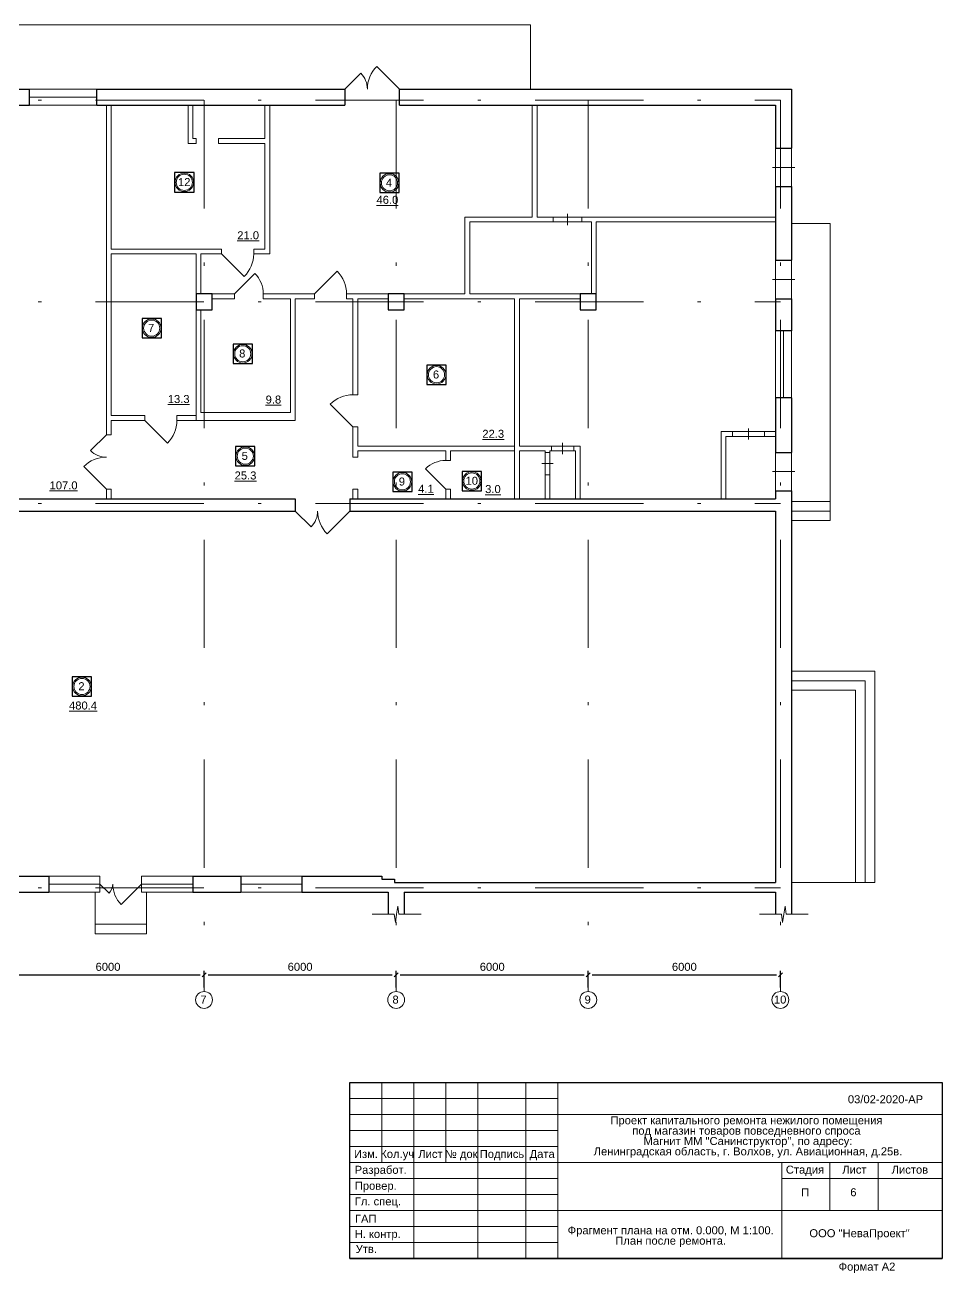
# Model space of a CAD drawing. Header units: metres. Extents: x 0 to 57.5, y 0 to 39.
# Drawn here: x 28.86 to 57.5, y 0.05 to 39.02 of the extents above; entities that cross this region are included whole.
import ezdxf
from ezdxf.enums import TextEntityAlignment as Align

# ---------------------------------------------------------------- set-up
doc = ezdxf.new("R2010")
doc.units = ezdxf.units.M
doc.header["$MEASUREMENT"] = 0
doc.linetypes.add('DGN Style 4', pattern=[6.767072, 3.381423, -1.690711, 0.004227, -1.690711])
doc.layers.get('Defpoints').update_dxf_attribs({"lineweight": 0})
doc.layers.add('YOLO_STAMP', color=1, linetype='Continuous')
doc.layers.add('YOLO_TABLE', color=1, linetype='Continuous')
doc.styles.add('GOST 2.304', font='cs_gost2304.shx')
doc.styles.get("Standard").update_dxf_attribs({"font": 'cs_gost2304.shx'})
doc.styles.add('Style-Arial', font='arial.ttf')
doc.dimstyles.get("Standard").update_dxf_attribs({"dimtxt": 0.18, "dimasz": 0.18, "dimexe": 0.18, "dimexo": 0.0625, "dimgap": 0.09, "dimtad": 0, "dimtih": 1, "dimtoh": 1, "dimdec": 4, "dimzin": 0, "dimdsep": 46, "dimtxsty": 'STANDARD', "dimcen": 0.09, "dimadec": 0, "dimazin": 0, "dimtfac": 1, "dimtdec": 4, "dimtofl": 0, "dimtmove": 0, "dimatfit": 3, "dimfxl": 1, "dimtolj": 1, "dimtzin": 0, "dimarcsym": 0})

# ---------------------------------------------------------------- blocks, each defined once
blk = doc.blocks.new('*U23')
at = {"color": 7, "linetype": 'Continuous', "lineweight": 13}
for radius in [0.291, 0.252]:
    blk.add_circle((0, 0), radius, dxfattribs=at)
at = {"color": 7, "linetype": 'Continuous', "lineweight": 13, "style": 'Style-Arial'}
blk.add_text('2', height=0.25, dxfattribs=at).set_placement((-0.113, 0.133), align=Align.TOP_LEFT)
blk = doc.blocks.new('*U25')
at = {"color": 7, "linetype": 'Continuous', "lineweight": 13}
for radius in [0.291, 0.252]:
    blk.add_circle((0, 0), radius, dxfattribs=at)
at = {"color": 7, "linetype": 'Continuous', "lineweight": 13, "style": 'Style-Arial'}
blk.add_text('4', height=0.25, dxfattribs=at).set_placement((-0.113, 0.133), align=Align.TOP_LEFT)
blk = doc.blocks.new('*U26')
at = {"color": 7, "linetype": 'Continuous', "lineweight": 13}
for radius in [0.291, 0.252]:
    blk.add_circle((0, 0), radius, dxfattribs=at)
at = {"color": 7, "linetype": 'Continuous', "lineweight": 13, "style": 'Style-Arial'}
blk.add_text('5', height=0.25, dxfattribs=at).set_placement((-0.113, 0.133), align=Align.TOP_LEFT)
blk = doc.blocks.new('*U27')
at = {"color": 7, "linetype": 'Continuous', "lineweight": 13}
for radius in [0.291, 0.252]:
    blk.add_circle((0, 0), radius, dxfattribs=at)
at = {"color": 7, "linetype": 'Continuous', "lineweight": 13, "style": 'Style-Arial'}
blk.add_text('6', height=0.25, dxfattribs=at).set_placement((-0.113, 0.133), align=Align.TOP_LEFT)
blk = doc.blocks.new('*U28')
at = {"color": 7, "linetype": 'Continuous', "lineweight": 13}
for radius in [0.291, 0.252]:
    blk.add_circle((0, 0), radius, dxfattribs=at)
at = {"color": 7, "linetype": 'Continuous', "lineweight": 13, "style": 'Style-Arial'}
blk.add_text('7', height=0.25, dxfattribs=at).set_placement((-0.113, 0.133), align=Align.TOP_LEFT)
blk = doc.blocks.new('*U29')
at = {"color": 7, "linetype": 'Continuous', "lineweight": 13}
for radius in [0.291, 0.252]:
    blk.add_circle((0, 0), radius, dxfattribs=at)
at = {"color": 7, "linetype": 'Continuous', "lineweight": 13, "style": 'Style-Arial'}
blk.add_text('8', height=0.25, dxfattribs=at).set_placement((-0.113, 0.133), align=Align.TOP_LEFT)
blk = doc.blocks.new('*U30')
at = {"color": 7, "linetype": 'Continuous', "lineweight": 13}
for radius in [0.291, 0.252]:
    blk.add_circle((0, 0), radius, dxfattribs=at)
at = {"color": 7, "linetype": 'Continuous', "lineweight": 13, "style": 'Style-Arial'}
blk.add_text('9', height=0.25, dxfattribs=at).set_placement((-0.113, 0.133), align=Align.TOP_LEFT)
blk = doc.blocks.new('*U31')
at = {"color": 7, "linetype": 'Continuous', "lineweight": 13}
for radius in [0.291, 0.252]:
    blk.add_circle((0, 0), radius, dxfattribs=at)
at = {"color": 7, "linetype": 'Continuous', "lineweight": 13, "style": 'Style-Arial'}
blk.add_text('10', height=0.25, dxfattribs=at).set_placement((-0.197, 0.133), align=Align.TOP_LEFT)
blk = doc.blocks.new('*U33')
at = {"color": 7, "linetype": 'Continuous', "lineweight": 13}
for radius in [0.291, 0.252]:
    blk.add_circle((0, 0), radius, dxfattribs=at)
at = {"color": 7, "linetype": 'Continuous', "lineweight": 13, "style": 'Style-Arial'}
blk.add_text('12', height=0.25, dxfattribs=at).set_placement((-0.197, 0.133), align=Align.TOP_LEFT)
blk = doc.blocks.new('_Oblique-1')
at = {"color": 0, "linetype": 'ByBlock', "lineweight": -2}
blk.add_line((0.5, 0.5), (-0.5, -0.5), dxfattribs=at)
blk = doc.blocks.new('*D499')
at = {"color": 0, "linetype": 'Continuous', "lineweight": -2, "transparency": 16777216}
for p, q in [((28.451, 8.963), (28.451, 9.48)), ((28.576, 9.355), (34.326, 9.355)), ((34.451, 8.963), (34.451, 9.48))]:
    blk.add_line(p, q, dxfattribs=at)
at = {"layer": 'Defpoints', "color": 0, "linetype": 'Continuous', "lineweight": 30, "transparency": 16777216}
for p in [(34.451, 9.355), (28.451, 8.838), (34.451, 8.838)]:
    blk.add_point(p, dxfattribs=at)
at = {"color": 0, "linetype": 'Continuous', "lineweight": -2, "transparency": 16777216, "xscale": 0.125, "yscale": 0.125, "zscale": 0.125, "rotation": 180}
blk.add_blockref('_Oblique-1', (28.451, 9.355), dxfattribs=at)
at = {"color": 0, "linetype": 'Continuous', "lineweight": -2, "transparency": 16777216, "xscale": 0.125, "yscale": 0.125, "zscale": 0.125}
blk.add_blockref('_Oblique-1', (34.451, 9.355), dxfattribs=at)
at = {"color": 0, "linetype": 'Continuous', "lineweight": 0, "transparency": 16777216, "insert": (31.451, 9.608), "char_height": 0.25, "attachment_point": 5, "style": 'Style-Arial'}
blk.add_mtext('\\A1;6000', dxfattribs=at)
blk = doc.blocks.new('*D500')
at = {"color": 0, "linetype": 'Continuous', "lineweight": -2, "transparency": 16777216}
for p, q in [((34.451, 8.963), (34.451, 9.48)), ((34.576, 9.355), (40.326, 9.355)), ((40.451, 8.963), (40.451, 9.48))]:
    blk.add_line(p, q, dxfattribs=at)
at = {"layer": 'Defpoints', "color": 0, "linetype": 'Continuous', "lineweight": 30, "transparency": 16777216}
for p in [(40.451, 9.355), (34.451, 8.838), (40.451, 8.838)]:
    blk.add_point(p, dxfattribs=at)
at = {"color": 0, "linetype": 'Continuous', "lineweight": -2, "transparency": 16777216, "xscale": 0.125, "yscale": 0.125, "zscale": 0.125, "rotation": 180}
blk.add_blockref('_Oblique-1', (34.451, 9.355), dxfattribs=at)
at = {"color": 0, "linetype": 'Continuous', "lineweight": -2, "transparency": 16777216, "xscale": 0.125, "yscale": 0.125, "zscale": 0.125}
blk.add_blockref('_Oblique-1', (40.451, 9.355), dxfattribs=at)
at = {"color": 0, "linetype": 'Continuous', "lineweight": 0, "transparency": 16777216, "insert": (37.451, 9.608), "char_height": 0.25, "attachment_point": 5, "style": 'Style-Arial'}
blk.add_mtext('\\A1;6000', dxfattribs=at)
blk = doc.blocks.new('*D501')
at = {"color": 0, "linetype": 'Continuous', "lineweight": -2, "transparency": 16777216}
for p, q in [((40.451, 8.963), (40.451, 9.48)), ((40.576, 9.355), (46.326, 9.355)), ((46.451, 8.963), (46.451, 9.48))]:
    blk.add_line(p, q, dxfattribs=at)
at = {"layer": 'Defpoints', "color": 0, "linetype": 'Continuous', "lineweight": 30, "transparency": 16777216}
for p in [(46.451, 9.355), (40.451, 8.838), (46.451, 8.838)]:
    blk.add_point(p, dxfattribs=at)
at = {"color": 0, "linetype": 'Continuous', "lineweight": -2, "transparency": 16777216, "xscale": 0.125, "yscale": 0.125, "zscale": 0.125, "rotation": 180}
blk.add_blockref('_Oblique-1', (40.451, 9.355), dxfattribs=at)
at = {"color": 0, "linetype": 'Continuous', "lineweight": -2, "transparency": 16777216, "xscale": 0.125, "yscale": 0.125, "zscale": 0.125}
blk.add_blockref('_Oblique-1', (46.451, 9.355), dxfattribs=at)
at = {"color": 0, "linetype": 'Continuous', "lineweight": 0, "transparency": 16777216, "insert": (43.451, 9.608), "char_height": 0.25, "attachment_point": 5, "style": 'Style-Arial'}
blk.add_mtext('\\A1;6000', dxfattribs=at)
blk = doc.blocks.new('*D502')
at = {"color": 0, "linetype": 'Continuous', "lineweight": -2, "transparency": 16777216}
for p, q in [((46.451, 8.963), (46.451, 9.48)), ((46.576, 9.355), (52.326, 9.355)), ((52.451, 8.963), (52.451, 9.48))]:
    blk.add_line(p, q, dxfattribs=at)
at = {"layer": 'Defpoints', "color": 0, "linetype": 'Continuous', "lineweight": 30, "transparency": 16777216}
for p in [(52.451, 9.355), (46.451, 8.838), (52.451, 8.838)]:
    blk.add_point(p, dxfattribs=at)
at = {"color": 0, "linetype": 'Continuous', "lineweight": -2, "transparency": 16777216, "xscale": 0.125, "yscale": 0.125, "zscale": 0.125, "rotation": 180}
blk.add_blockref('_Oblique-1', (46.451, 9.355), dxfattribs=at)
at = {"color": 0, "linetype": 'Continuous', "lineweight": -2, "transparency": 16777216, "xscale": 0.125, "yscale": 0.125, "zscale": 0.125}
blk.add_blockref('_Oblique-1', (52.451, 9.355), dxfattribs=at)
at = {"color": 0, "linetype": 'Continuous', "lineweight": 0, "transparency": 16777216, "insert": (49.451, 9.608), "char_height": 0.25, "attachment_point": 5, "style": 'Style-Arial'}
blk.add_mtext('\\A1;6000', dxfattribs=at)

msp = doc.modelspace()

# ---------------------------------------------------------------- linework, layer by layer
at = {"color": 7, "linetype": 'Continuous', "lineweight": 0}
for p, q in [((28.0008043, 39.02415071), (44.6508043, 39.02415071)), ((44.6508043, 39.02415071), (44.6508043, 37.02415071)), ((29.0008043, 37.02415071), (31.1008043, 37.02415071)), ((29.0008043, 36.52415071), (29.0008043, 37.02415071)), ((29.0008043, 36.77415071), (31.1008043, 36.77415071)), ((31.1008043, 37.02415071), (31.1008043, 36.52415071)), ((38.8508043, 36.52415071), (38.8508043, 37.02415071)), ((31.1008043, 36.52415071), (29.0008043, 36.52415071)), ((52.3008043, 35.17415071), (52.8008043, 35.17415071)), ((52.3008043, 33.97415071), (52.3008043, 35.17415071)), ((52.8008043, 35.17415071), (52.8008043, 33.97415071)), ((52.2008043, 34.57415071), (52.9008043, 34.57415071)), ((52.8008043, 33.97415071), (52.3008043, 33.97415071)), ((45.3508043, 33.02415071), (46.2508043, 33.02415071)), ((45.3508043, 32.87415071), (45.3508043, 33.02415071)), ((46.2508043, 32.87415071), (45.3508043, 32.87415071)), ((45.8008043, 33.12415071), (45.8008043, 32.77415071)), ((46.2508043, 33.02415071), (46.2508043, 32.87415071)), ((52.8008043, 32.82415071), (54.0008043, 32.82415071)), ((54.0008043, 32.82415071), (54.0008043, 23.54415071)), ((52.3008043, 31.67415071), (52.8008043, 31.67415071)), ((52.3008043, 30.47415071), (52.3008043, 31.67415071)), ((52.8008043, 31.67415071), (52.8008043, 30.47415071)), ((52.2008043, 31.07415071), (52.9008043, 31.07415071)), ((52.8008043, 30.47415071), (52.3008043, 30.47415071)), ((52.3008043, 27.37415071), (52.3008043, 29.47415071)), ((52.3008043, 29.47415071), (52.8008043, 29.47415071)), ((52.5508043, 27.37415071), (52.5508043, 29.47415071)), ((52.8008043, 29.47415071), (52.8008043, 27.37415071)), ((52.8008043, 27.37415071), (52.3008043, 27.37415071)), ((50.9508043, 26.32415071), (51.9508043, 26.32415071)), ((50.9508043, 26.17415071), (50.9508043, 26.32415071)), ((51.9508043, 26.17415071), (50.9508043, 26.17415071)), ((51.4508043, 26.42415071), (51.4508043, 26.07415071)), ((51.9508043, 26.32415071), (51.9508043, 26.17415071)), ((45.3008043, 25.87415071), (46.0008043, 25.87415071)), ((45.3008043, 25.72415071), (45.3008043, 25.87415071)), ((45.6508043, 25.97415071), (45.6508043, 25.62415071)), ((46.0008043, 25.87415071), (46.0008043, 25.72415071)), ((45.1008043, 25.67415071), (45.2508043, 25.67415071)), ((45.1008043, 24.97415071), (45.1008043, 25.67415071)), ((45.2508043, 25.67415071), (45.2508043, 24.97415071)), ((46.0008043, 25.72415071), (45.3008043, 25.72415071)), ((52.3008043, 25.67415071), (52.8008043, 25.67415071)), ((52.3008043, 24.47415071), (52.3008043, 25.67415071)), ((52.8008043, 25.67415071), (52.8008043, 24.47415071)), ((45.0008043, 25.32415071), (45.3508043, 25.32415071)), ((45.2508043, 24.97415071), (45.1008043, 24.97415071)), ((52.2008043, 25.07415071), (52.9008043, 25.07415071)), ((52.8008043, 24.47415071), (52.3008043, 24.47415071)), ((52.8008043, 24.14415071), (54.0008043, 24.14415071)), ((52.8008043, 23.84415071), (54.0008043, 23.84415071)), ((52.8008043, 23.54415071), (54.0008043, 23.54415071)), ((52.8008043, 18.84415071), (55.4008043, 18.84415071)), ((55.4008043, 18.84415071), (55.4008043, 12.24415071)), ((52.8008043, 18.54415071), (55.1008043, 18.54415071)), ((55.1008043, 18.54415071), (55.1008043, 12.24415071)), ((52.8008043, 18.24415071), (54.8008043, 18.24415071)), ((54.8008043, 18.24415071), (54.8008043, 12.24415071)), ((29.6008043, 12.44415071), (31.2008043, 12.44415071)), ((29.6008043, 11.94415071), (29.6008043, 12.44415071)), ((29.6008043, 12.19415071), (31.2008043, 12.19415071)), ((31.2008043, 12.44415071), (31.2008043, 11.94415071)), ((32.5008043, 12.44415071), (34.1008043, 12.44415071)), ((32.5008043, 11.94415071), (32.5008043, 12.44415071)), ((32.5008043, 12.19415071), (34.1008043, 12.19415071)), ((34.1008043, 12.44415071), (34.1008043, 11.94415071)), ((35.6008043, 12.44415071), (37.5008043, 12.44415071)), ((35.6008043, 11.94415071), (35.6008043, 12.44415071)), ((35.6008043, 12.19415071), (37.5008043, 12.19415071)), ((37.5008043, 12.44415071), (37.5008043, 11.94415071)), ((52.8008043, 12.24415071), (55.4008043, 12.24415071)), ((31.2008043, 11.94415071), (29.6008043, 11.94415071)), ((31.0508043, 11.94415071), (31.0508043, 10.64415071)), ((34.1008043, 11.94415071), (32.5008043, 11.94415071)), ((32.6508043, 11.94415071), (32.6508043, 10.64415071)), ((37.5008043, 11.94415071), (35.6008043, 11.94415071)), ((40.50146188, 11.50691942), (40.46457389, 11.25193813)), ((40.50146188, 11.50691942), (40.53834987, 11.25193813)), ((52.59584929, 11.50691942), (52.5589613, 11.25193813)), ((52.59584929, 11.50691942), (52.63273728, 11.25193813)), ((32.6508043, 10.94415071), (31.0508043, 10.94415071)), ((39.70095257, 11.25193813), (40.39079791, 11.25193813)), ((40.4276859, 10.99695685), (40.39079791, 11.25193813)), ((40.4276859, 10.99695685), (40.46457389, 11.25193813)), ((40.53834987, 11.25193813), (41.22819521, 11.25193813)), ((51.79533999, 11.25193813), (52.48518532, 11.25193813)), ((52.52207331, 10.99695685), (52.48518532, 11.25193813)), ((52.52207331, 10.99695685), (52.5589613, 11.25193813)), ((52.63273728, 11.25193813), (53.32258262, 11.25193813)), ((32.6508043, 10.64415071), (31.0508043, 10.64415071)), ((38.99985579, 5.4999935), (45.49985579, 5.4999935)), ((38.99985579, 4.9999935), (45.49985579, 4.9999935)), ((38.99985579, 4.4999935), (45.49985579, 4.4999935)), ((38.99985579, 2.9999935), (45.49985579, 2.9999935)), ((38.99985579, 2.4999935), (45.49985579, 2.4999935)), ((38.99985579, 1.9999935), (45.49985579, 1.9999935)), ((38.99985579, 1.4999935), (45.49985579, 1.4999935)), ((38.99985579, 0.9999935), (45.49985579, 0.9999935))]:
    msp.add_line(p, q, dxfattribs=at)
at = {"color": 7, "linetype": 'Continuous', "lineweight": 13}
for p, q in [((38.8508043, 37.02415071), (39.34577905, 37.51912545)), ((40.5508043, 37.02415071), (39.84369752, 37.73125749)), ((31.4008043, 31.87415071), (31.4008043, 36.52415071)), ((31.5508043, 32.02415071), (31.5508043, 36.52415071)), ((33.9508043, 35.32415071), (33.9508043, 36.52415071)), ((34.1008043, 35.47415071), (34.1008043, 36.52415071)), ((36.3508043, 35.47415071), (36.3508043, 36.52415071)), ((36.5008043, 31.87415071), (36.5008043, 36.52415071)), ((44.7008043, 33.02415071), (44.7008043, 36.52415071)), ((44.8508043, 33.02415071), (44.8508043, 36.52415071)), ((34.1008043, 35.47415071), (34.2008043, 35.47415071)), ((34.2008043, 35.32415071), (34.2008043, 35.47415071)), ((34.9008043, 35.32415071), (34.9008043, 35.47415071)), ((34.9008043, 35.47415071), (36.3508043, 35.47415071)), ((33.9508043, 35.32415071), (34.2008043, 35.32415071)), ((34.9008043, 35.32415071), (36.3508043, 35.32415071)), ((36.3508043, 32.02415071), (36.3508043, 35.32415071)), ((42.6008043, 33.02415071), (42.6008043, 30.62415071)), ((42.6008043, 33.02415071), (44.7008043, 33.02415071)), ((42.7508043, 32.87415071), (42.7508043, 30.62415071)), ((42.7508043, 32.87415071), (45.3508043, 32.87415071)), ((44.8508043, 33.02415071), (45.3508043, 33.02415071)), ((45.3508043, 32.87415071), (45.3508043, 33.02415071)), ((46.2508043, 32.87415071), (46.2508043, 33.02415071)), ((46.2508043, 33.02415071), (52.3008043, 33.02415071)), ((46.2508043, 32.87415071), (46.5508043, 32.87415071)), ((46.5508043, 30.62415071), (46.5508043, 32.87415071)), ((46.7008043, 30.62415071), (46.7008043, 32.87415071)), ((46.7008043, 32.87415071), (52.3008043, 32.87415071)), ((31.5508043, 32.02415071), (32.8008043, 32.02415071)), ((32.8008043, 32.02415071), (35.0008043, 32.02415071)), ((35.0008043, 31.87415071), (35.0008043, 32.02415071)), ((36.0008043, 31.87415071), (36.0008043, 32.02415071)), ((36.0008043, 32.02415071), (36.3508043, 32.02415071)), ((31.4008043, 31.87415071), (31.4008043, 26.22415071)), ((31.5508043, 31.87415071), (32.8008043, 31.87415071)), ((31.5508043, 31.87415071), (31.5508043, 26.82415071)), ((32.8008043, 31.87415071), (34.2008043, 31.87415071)), ((34.2008043, 30.62415071), (34.2008043, 31.87415071)), ((34.3508043, 30.62415071), (34.3508043, 31.87415071)), ((34.3508043, 31.87415071), (35.0008043, 31.87415071)), ((35.0008043, 31.87415071), (35.70791108, 31.16704393)), ((36.0008043, 31.87415071), (36.5008043, 31.87415071)), ((35.4008043, 30.62415071), (36.0372004, 31.26054681)), ((37.9008043, 30.62415071), (38.60791108, 31.33125749)), ((34.7008043, 30.62415071), (35.4008043, 30.62415071)), ((34.7008043, 30.47415071), (35.4008043, 30.47415071)), ((35.4008043, 30.62415071), (35.4008043, 30.47415071)), ((36.3008043, 30.62415071), (36.3008043, 30.47415071)), ((36.3008043, 30.62415071), (37.3008043, 30.62415071)), ((36.3008043, 30.47415071), (37.1508043, 30.47415071)), ((37.1508043, 26.92415071), (37.1508043, 30.47415071)), ((37.9008043, 30.62415071), (37.3008043, 30.62415071)), ((37.3008043, 26.67415071), (37.3008043, 30.47415071)), ((37.9008043, 30.47415071), (37.3008043, 30.47415071)), ((37.9008043, 30.47415071), (37.9008043, 30.62415071)), ((39.6008043, 30.62415071), (38.9008043, 30.62415071)), ((38.9008043, 30.47415071), (38.9008043, 30.62415071)), ((39.1008043, 30.47415071), (38.9008043, 30.47415071)), ((39.1008043, 27.47415071), (39.1008043, 30.47415071)), ((39.6008043, 30.47415071), (39.2508043, 30.47415071)), ((39.2508043, 27.47415071), (39.2508043, 30.47415071)), ((39.6008043, 30.62415071), (40.2008043, 30.62415071)), ((39.6008043, 30.47415071), (40.2008043, 30.47415071)), ((40.7008043, 30.62415071), (42.6008043, 30.62415071)), ((40.7008043, 30.47415071), (44.1508043, 30.47415071)), ((42.7508043, 30.62415071), (46.2008043, 30.62415071)), ((44.1508043, 30.47415071), (44.1508043, 26.17415071)), ((44.3008043, 30.47415071), (44.3008043, 25.87415071)), ((44.3008043, 30.47415071), (46.2008043, 30.47415071)), ((34.2008043, 30.12415071), (34.2008043, 29.12415071)), ((34.3508043, 30.12415071), (34.3508043, 26.92415071)), ((34.2008043, 29.12415071), (34.2008043, 26.67415071)), ((39.1008043, 27.47415071), (39.2508043, 27.47415071)), ((34.3508043, 26.92415071), (37.1508043, 26.92415071)), ((39.1008043, 26.47415071), (38.39369752, 27.18125749)), ((32.6008043, 26.82415071), (31.5508043, 26.82415071)), ((31.5508043, 26.67415071), (31.5508043, 26.22415071)), ((32.6008043, 26.67415071), (31.5508043, 26.67415071)), ((32.6008043, 26.82415071), (32.6008043, 26.67415071)), ((32.6008043, 26.67415071), (33.30791108, 25.96704393)), ((34.2008043, 26.82415071), (33.6008043, 26.82415071)), ((33.6008043, 26.82415071), (33.6008043, 26.67415071)), ((34.2008043, 26.67415071), (33.6008043, 26.67415071)), ((34.2008043, 26.67415071), (37.3008043, 26.67415071)), ((31.4008043, 26.22415071), (30.90732231, 25.73066872)), ((31.4008043, 26.22415071), (31.5508043, 26.22415071)), ((39.1008043, 25.52415071), (39.1008043, 26.47415071)), ((39.1008043, 26.47415071), (39.2508043, 26.47415071)), ((39.2508043, 25.87415071), (39.2508043, 26.47415071)), ((44.1508043, 26.17415071), (44.1508043, 24.22415071)), ((50.6008043, 26.32415071), (50.6008043, 24.22415071)), ((50.6008043, 26.32415071), (50.9508043, 26.32415071)), ((50.7508043, 26.17415071), (50.7508043, 24.22415071)), ((50.7508043, 26.17415071), (50.9508043, 26.17415071)), ((50.9508043, 26.32415071), (50.9508043, 26.17415071)), ((51.9508043, 26.32415071), (51.9508043, 26.17415071)), ((51.9508043, 26.32415071), (52.3008043, 26.32415071)), ((51.9508043, 26.17415071), (52.3008043, 26.17415071)), ((39.2508043, 25.87415071), (44.1508043, 25.87415071)), ((44.3008043, 25.87415071), (45.3008043, 25.87415071)), ((45.3008043, 25.87415071), (45.3008043, 25.72415071)), ((46.0008043, 25.87415071), (46.0008043, 25.72415071)), ((46.0008043, 25.87415071), (46.2008043, 25.87415071)), ((46.2008043, 25.87415071), (46.2008043, 24.22415071)), ((39.1008043, 25.52415071), (39.2508043, 25.52415071)), ((39.2508043, 25.72415071), (42.0008043, 25.72415071)), ((39.2508043, 25.52415071), (39.2508043, 25.72415071)), ((42.0008043, 25.72415071), (42.0008043, 25.42415071)), ((42.0008043, 25.42415071), (42.1508043, 25.42415071)), ((42.1508043, 25.72415071), (42.1508043, 25.42415071)), ((42.1508043, 25.72415071), (44.1508043, 25.72415071)), ((44.3008043, 25.72415071), (45.1008043, 25.72415071)), ((44.3008043, 25.72415071), (44.3008043, 24.22415071)), ((45.1008043, 25.72415071), (45.1008043, 25.67415071)), ((45.1008043, 25.67415071), (45.2508043, 25.67415071)), ((45.2508043, 25.72415071), (45.2508043, 25.67415071)), ((45.2508043, 25.72415071), (45.3008043, 25.72415071)), ((46.0008043, 25.72415071), (46.0508043, 25.72415071)), ((46.0508043, 25.72415071), (46.0508043, 24.22415071)), ((31.4008043, 24.52415071), (30.69220476, 25.23275025)), ((42.0008043, 24.52415071), (41.3644082, 25.16054681)), ((45.1008043, 24.97415071), (45.2508043, 24.97415071)), ((45.1008043, 24.97415071), (45.1008043, 24.22415071)), ((45.2508043, 24.97415071), (45.2508043, 24.22415071)), ((31.4008043, 24.52415071), (31.5508043, 24.52415071)), ((31.4008043, 24.52415071), (31.4008043, 24.22415071)), ((31.5508043, 24.52415071), (31.5508043, 24.22415071)), ((39.1008043, 24.22415071), (39.1008043, 24.52415071)), ((39.1008043, 24.52415071), (39.2508043, 24.52415071)), ((39.2508043, 24.22415071), (39.2508043, 24.52415071)), ((42.0008043, 24.52415071), (42.0008043, 24.22415071)), ((42.0008043, 24.52415071), (42.1508043, 24.52415071)), ((42.1508043, 24.52415071), (42.1508043, 24.22415071)), ((37.3008043, 23.84415071), (37.79428629, 23.35066872)), ((39.0008043, 23.84415071), (38.29220476, 23.13555117)), ((31.2008043, 12.19415071), (31.48364701, 11.91130799)), ((32.5008043, 12.19415071), (31.8644082, 11.5577546)), ((38.99985579, 5.9999935), (57.49985579, 5.9999935)), ((38.99985579, 5.9999935), (38.99985579, 0.4999935)), ((39.99985579, 5.9999935), (39.99985579, 3.4999935)), ((40.99985579, 5.9999935), (40.99985579, 0.4999935)), ((41.99985579, 5.9999935), (41.99985579, 3.4999935)), ((42.99985579, 5.9999935), (42.99985579, 0.4999935)), ((44.49985579, 5.9999935), (44.49985579, 0.4999935)), ((45.49985579, 5.9999935), (45.49985579, 0.4999935)), ((45.49985579, 4.9999935), (57.49985579, 4.9999935)), ((38.99985579, 3.9999935), (45.49985579, 3.9999935)), ((38.99985579, 3.4999935), (45.49985579, 3.4999935)), ((45.49985579, 3.4999935), (57.49985579, 3.4999935)), ((52.49985579, 2.9999935), (57.49985579, 2.9999935)), ((45.49985579, 1.9999935), (57.49985579, 1.9999935))]:
    msp.add_line(p, q, dxfattribs=at)
at = {"color": 1, "linetype": 'DGN Style 4', "lineweight": 0}
for p, q in [((3.61301442, 36.67415071), (52.4508043, 36.67415071)), ((34.4508043, 36.67415071), (34.4508043, 8.8378862)), ((40.4508043, 36.67415071), (40.4508043, 8.8378862)), ((46.4508043, 36.67415071), (46.4508043, 8.8378862)), ((52.4508043, 36.67415071), (52.4508043, 8.8378862)), ((3.61301442, 30.37415071), (52.4508043, 30.37415071)), ((3.61301442, 24.07415071), (52.4508043, 24.07415071)), ((3.61301442, 12.07415071), (52.4508043, 12.07415071))]:
    msp.add_line(p, q, dxfattribs=at)
at = {"color": 7, "linetype": 'Continuous', "lineweight": 30}
for p, q in [((28.0008043, 37.02415071), (29.0008043, 37.02415071)), ((29.0008043, 36.52415071), (29.0008043, 37.02415071)), ((31.1008043, 36.52415071), (31.1008043, 37.02415071)), ((31.1008043, 37.02415071), (38.8508043, 37.02415071)), ((38.8508043, 37.02415071), (38.8508043, 36.52415071)), ((40.5508043, 36.52415071), (40.5508043, 37.02415071)), ((40.5508043, 37.02415071), (41.5508043, 37.02415071)), ((41.5508043, 37.02415071), (52.8008043, 37.02415071)), ((52.8008043, 37.02415071), (52.8008043, 35.17415071)), ((28.0008043, 36.52415071), (29.0008043, 36.52415071)), ((31.1008043, 36.52415071), (38.8508043, 36.52415071)), ((40.5508043, 36.52415071), (41.5508043, 36.52415071)), ((41.5508043, 36.52415071), (52.3008043, 36.52415071)), ((52.3008043, 36.52415071), (52.3008043, 35.17415071)), ((52.3008043, 35.17415071), (52.8008043, 35.17415071)), ((52.3008043, 33.97415071), (52.8008043, 33.97415071)), ((52.3008043, 33.97415071), (52.3008043, 31.67415071)), ((52.8008043, 33.97415071), (52.8008043, 31.67415071)), ((52.3008043, 31.67415071), (52.8008043, 31.67415071)), ((34.2008043, 30.62415071), (34.2008043, 30.12415071)), ((34.7008043, 30.62415071), (34.2008043, 30.62415071)), ((34.7008043, 30.12415071), (34.7008043, 30.62415071)), ((40.2008043, 30.62415071), (40.2008043, 30.12415071)), ((40.7008043, 30.62415071), (40.2008043, 30.62415071)), ((40.7008043, 30.12415071), (40.7008043, 30.62415071)), ((46.2008043, 30.62415071), (46.2008043, 30.12415071)), ((46.7008043, 30.62415071), (46.2008043, 30.62415071)), ((46.7008043, 30.12415071), (46.7008043, 30.62415071)), ((52.3008043, 30.47415071), (52.8008043, 30.47415071)), ((52.3008043, 30.47415071), (52.3008043, 29.47415071)), ((52.8008043, 30.47415071), (52.8008043, 29.47415071)), ((34.2008043, 30.12415071), (34.7008043, 30.12415071)), ((40.2008043, 30.12415071), (40.7008043, 30.12415071)), ((46.2008043, 30.12415071), (46.7008043, 30.12415071)), ((52.8008043, 29.47415071), (52.3008043, 29.47415071)), ((52.8008043, 27.37415071), (52.3008043, 27.37415071)), ((52.3008043, 27.37415071), (52.3008043, 25.67415071)), ((52.8008043, 27.37415071), (52.8008043, 25.67415071)), ((52.3008043, 25.67415071), (52.8008043, 25.67415071)), ((28.2008043, 24.22415071), (37.3008043, 24.22415071)), ((37.3008043, 24.22415071), (37.3008043, 23.84415071)), ((39.0008043, 24.22415071), (52.3008043, 24.22415071)), ((39.0008043, 24.22415071), (39.0008043, 23.84415071)), ((52.3008043, 24.47415071), (52.8008043, 24.47415071)), ((52.3008043, 24.47415071), (52.3008043, 24.22415071)), ((52.8008043, 24.47415071), (52.8008043, 17.19415071)), ((27.9008043, 23.84415071), (37.3008043, 23.84415071)), ((39.0008043, 23.84415071), (52.3008043, 23.84415071)), ((52.3008043, 23.84415071), (52.3008043, 17.19415071)), ((52.3008043, 17.19415071), (52.3008043, 12.24415071)), ((52.8008043, 17.25056861), (52.8008043, 11.25193813)), ((28.1008043, 12.44415071), (29.6008043, 12.44415071)), ((29.6008043, 12.44415071), (29.6008043, 11.94415071)), ((34.1008043, 12.44415071), (34.1008043, 11.94415071)), ((34.1008043, 12.44415071), (35.6008043, 12.44415071)), ((35.6008043, 12.44415071), (35.6008043, 11.94415071)), ((37.5008043, 12.44415071), (37.5008043, 11.94415071)), ((37.5008043, 12.44415071), (40.0008043, 12.44415071)), ((40.0008043, 12.44415071), (40.0008043, 12.34415071)), ((40.0008043, 12.34415071), (40.4008043, 12.34415071)), ((40.4008043, 12.34415071), (40.4008043, 12.24415071)), ((40.4008043, 12.24415071), (52.3008043, 12.24415071)), ((28.1008043, 11.94415071), (29.6008043, 11.94415071)), ((34.1008043, 11.94415071), (35.6008043, 11.94415071)), ((37.5008043, 11.94415071), (40.2008043, 11.94415071)), ((40.2008043, 11.94415071), (40.2008043, 11.25193813)), ((40.7008043, 11.94415071), (40.7008043, 11.25193813)), ((40.7008043, 11.94415071), (52.3008043, 11.94415071)), ((52.3008043, 11.94415071), (52.3008043, 11.25193813))]:
    msp.add_line(p, q, dxfattribs=at)
for p in [(57.49985579, 5.9999935), (38.99985579, 0.4999935)]:
    msp.add_line(p, (57.49985579, 0.4999935))
at = {"color": 7, "linetype": 'Continuous', "lineweight": 13, "flags": 128}
for points in [[(52.49985579, 3.4999935), (52.49985579, 0.4999935)], [(53.99985579, 3.4999935), (53.99985579, 1.9999935)], [(55.49985579, 3.4999935), (55.49985579, 1.9999935)]]:
    msp.add_lwpolyline(points, dxfattribs=at)
at = {"color": 7, "linetype": 'Continuous', "lineweight": 13}
for centre in [(34.4508043, 8.57453075), (40.4508043, 8.57453075), (46.4508043, 8.57453075), (52.4508043, 8.57453075)]:
    msp.add_circle(centre, 0.26335544, dxfattribs=at)
at = {"color": 7, "linetype": 'Continuous', "lineweight": 0}
for centre, radius, start, end in [((38.8508043, 37.02415071), 0.7, 0, 45), ((40.5508043, 37.02415071), 1, 135, 180), ((35.0008043, 31.87415071), 1, 315, 0), ((35.4008043, 30.62415071), 0.9, 0, 45), ((37.9008043, 30.62415071), 1, 0, 45), ((39.1008043, 26.47415071), 1, 90, 135), ((32.6008043, 26.67415071), 1, 315, 0), ((42.0008043, 24.52415071), 0.9, 90, 135), ((31.2008043, 12.19415071), 0.4, 315, 0), ((32.5008043, 12.19415071), 0.9, 180, 225)]:
    msp.add_arc(centre, radius, start, end, dxfattribs=at)
at = {"color": 7, "linetype": 'Continuous', "lineweight": 0, "extrusion": (0, 0, -1)}
for centre, radius, start, end in [((-31.4008043, 26.22415071), 0.69788892, 270, 315), ((-31.4008043, 24.52415071), 1.00211108, 45, 90), ((-37.3008043, 23.84415071), 0.69788892, 180, 225), ((-39.0008043, 23.84415071), 1.00211108, 315, 0)]:
    msp.add_arc(centre, radius, start, end, dxfattribs=at)
at = {"layer": 'YOLO_STAMP'}
msp.add_lwpolyline([(38.99985579, 5.9999935), (57.49985579, 5.9999935), (57.49985579, 0.4999935), (38.99985579, 0.4999935)], close=True, dxfattribs=at)
at = {"layer": 'YOLO_TABLE'}
for points in [[(33.532722, 33.80714662), (34.13702253, 33.80714662), (34.13702253, 34.41144716), (33.532722, 34.41144716)], [(39.94115313, 33.78949051), (40.54545367, 33.78949051), (40.54545367, 34.39379105), (39.94115313, 34.39379105)], [(32.51411406, 29.25331837), (33.1184146, 29.25331837), (33.1184146, 29.85761891), (32.51411406, 29.85761891)], [(35.35751471, 28.45385103), (35.96181525, 28.45385103), (35.96181525, 29.05815157), (35.35751471, 29.05815157)], [(41.40981622, 27.79828782), (42.01411675, 27.79828782), (42.01411675, 28.40258835), (41.40981622, 28.40258835)], [(35.43612209, 25.25598168), (36.04042262, 25.25598168), (36.04042262, 25.86028222), (35.43612209, 25.86028222)], [(40.34392435, 24.45537225), (40.94822489, 24.45537225), (40.94822489, 25.05967279), (40.34392435, 25.05967279)], [(42.51262509, 24.47907594), (43.11692563, 24.47907594), (43.11692563, 25.08337648), (42.51262509, 25.08337648)], [(30.33572066, 18.06246269), (30.9400212, 18.06246269), (30.9400212, 18.66676323), (30.33572066, 18.66676323)]]:
    msp.add_lwpolyline(points, close=True, dxfattribs=at)

# ---------------------------------------------------------------- block references
at = {"color": 7, "linetype": 'Continuous', "lineweight": 13}
for name, p in [('*U33', (33.83487361, 34.10926786)), ('*U25', (40.24330665, 34.09167119)), ('*U28', (32.81626758, 29.55549904)), ('*U29', (35.65966822, 28.75603171)), ('*U27', (41.71196973, 28.10046849)), ('*U26', (35.7382756, 25.55816236)), ('*U30', (40.64607787, 24.75755292)), ('*U31', (42.8147767, 24.78119718)), ('*U23', (30.63787417, 18.36464337))]:
    msp.add_blockref(name, p, dxfattribs=at)

# ---------------------------------------------------------------- texts
at = {"color": 7, "linetype": 'Continuous', "lineweight": 13, "style": 'Style-Arial'}
for s, p in [('%%u46.0%%U', (39.83786385, 33.68836176)), ('%%u21.0%%U', (35.48832803, 32.58118288)), ('%%u13.3%%U', (33.31861317, 27.46630506)), ('%%u9.8%%U', (36.37358995, 27.45031571)), ('%%u22.3%%U', (43.14230597, 26.38045675)), ('%%u25.3%%U', (35.40560469, 25.07955138)), ('%%u107.0%%U', (29.62646249, 24.77030361)), ('%%u4.1%%U', (41.13837245, 24.66380203)), ('%%u3.0%%U', (43.23000952, 24.65485172)), ('%%u480.4%%U', (30.23419374, 17.89525045))]:
    msp.add_text(s, height=0.25, dxfattribs=at).set_placement(p, align=Align.TOP_LEFT)
at = {"color": 7, "linetype": 'Continuous', "lineweight": 30, "style": 'Style-Arial'}
for s, p in [('7', (34.33515108, 8.7112439)), ('8', (40.33515108, 8.7112439)), ('9', (46.33515108, 8.7112439)), ('10', (52.24911934, 8.7112439))]:
    msp.add_text(s, height=0.25, dxfattribs=at).set_placement(p, align=Align.TOP_LEFT)
at = {"color": 7, "linetype": 'Continuous', "lineweight": 0, "style": 'Style-Arial'}
for s, p in [('Изм.', (39.50690363, 3.7650035)), ('Кол.уч', (40.48422376, 3.7650035)), ('Лист', (41.52262144, 3.7650035)), ('№ док', (42.48152274, 3.7650035)), ('Подпись', (43.75552206, 3.7650035)), ('Дата', (45.01099918, 3.7650035)), ('Разработ.', (39.96880181, 3.26904119)), ('Стадия', (53.21830054, 3.2750035)), ('Лист', (54.76262144, 3.2750035)), ('Листов', (56.49611249, 3.2750035)), ('Провер.', (39.81416465, 2.77131012)), ('Гл. спец.', (39.88043772, 2.28408032)), ('ГАП', (39.5010493, 1.74257684)), ('Н. контр.', (39.87533682, 1.2650035)), ('ООО "НеваПроект"', (54.92280017, 1.28949234)), ('Утв.', (39.51938904, 0.7981936)), ('Формат А2', (55.15605858, 0.24603633))]:
    msp.add_text(s, height=0.25, dxfattribs=at).set_placement(p, align=Align.MIDDLE_CENTER)
at = {"color": 7, "linetype": 'Continuous', "lineweight": 0, "char_height": 0.25, "attachment_point": 5, "line_spacing_factor": 0.72, "style": 'GOST 2.304'}
for s, insert in [('\\fArial|b0|i0|c204204|p39;03/02-2020-АР', (55.73387899, 5.47108412)), ('\\fArial|b0|i0|c204204|p39;П', (53.22546184, 2.5667066)), ('\\fArial|b0|i0|c204204|p39;6', (54.7307608, 2.5667066))]:
    msp.add_mtext(s, dxfattribs=dict(at, insert=insert))
at = {"color": 7, "linetype": 'Continuous', "lineweight": 13, "char_height": 0.25, "line_spacing_factor": 0.776524, "style": 'Style-Arial'}
for s, insert, attachment_point in [('Проект капитального ремонта нежилого помещения\\Pпод магазин товаров повседневного спроса\\P Магнит ММ "Санинструктор", по адресу:\\P Ленинградская область, г. Волхов, ул. Авиационная, д.25в.', (51.39055987, 4.9416146), 2), ('Фрагмент плана на отм. 0.000, М 1:100.\\PПлан после ремонта.', (49.02551935, 1.18115753), 5)]:
    msp.add_mtext(s, dxfattribs=dict(at, insert=insert, attachment_point=attachment_point))

# ---------------------------------------------------------------- dimensions: what is measured, and where the dimension line sits
at = {"color": 5, "linetype": 'Continuous', "lineweight": 0}
for base, p1, p2, picture, middle in [((34.4508043, 9.35529892), (28.4508043, 8.8378862), (34.4508043, 8.8378862), '*D499', (31.4508043, 9.60794216)), ((40.4508043, 9.35529892), (34.4508043, 8.8378862), (40.4508043, 8.8378862), '*D500', (37.4508043, 9.60794216)), ((46.4508043, 9.35529892), (40.4508043, 8.8378862), (46.4508043, 8.8378862), '*D501', (43.4508043, 9.60794216)), ((52.4508043, 9.35529892), (46.4508043, 8.8378862), (52.4508043, 8.8378862), '*D502', (49.4508043, 9.60794216))]:
    dim = msp.add_linear_dim(base=base, p1=p1, p2=p2, dimstyle='Standard', override={"dimtxt": 0.25, "dimasz": 0.125, "dimexe": 0.125, "dimexo": 0.125, "dimgap": 0.125, "dimtad": 1, "dimtih": 0, "dimtoh": 0, "dimlfac": 1000, "dimzin": 11, "dimtxsty": 'Style-Arial', "dimblk": '_Oblique-1', "dimtzin": 11}, dxfattribs=at)
    dim.commit()
    dim.dimension.update_dxf_attribs({"geometry": picture, "text_midpoint": middle})

doc.saveas('drawing.dxf')
